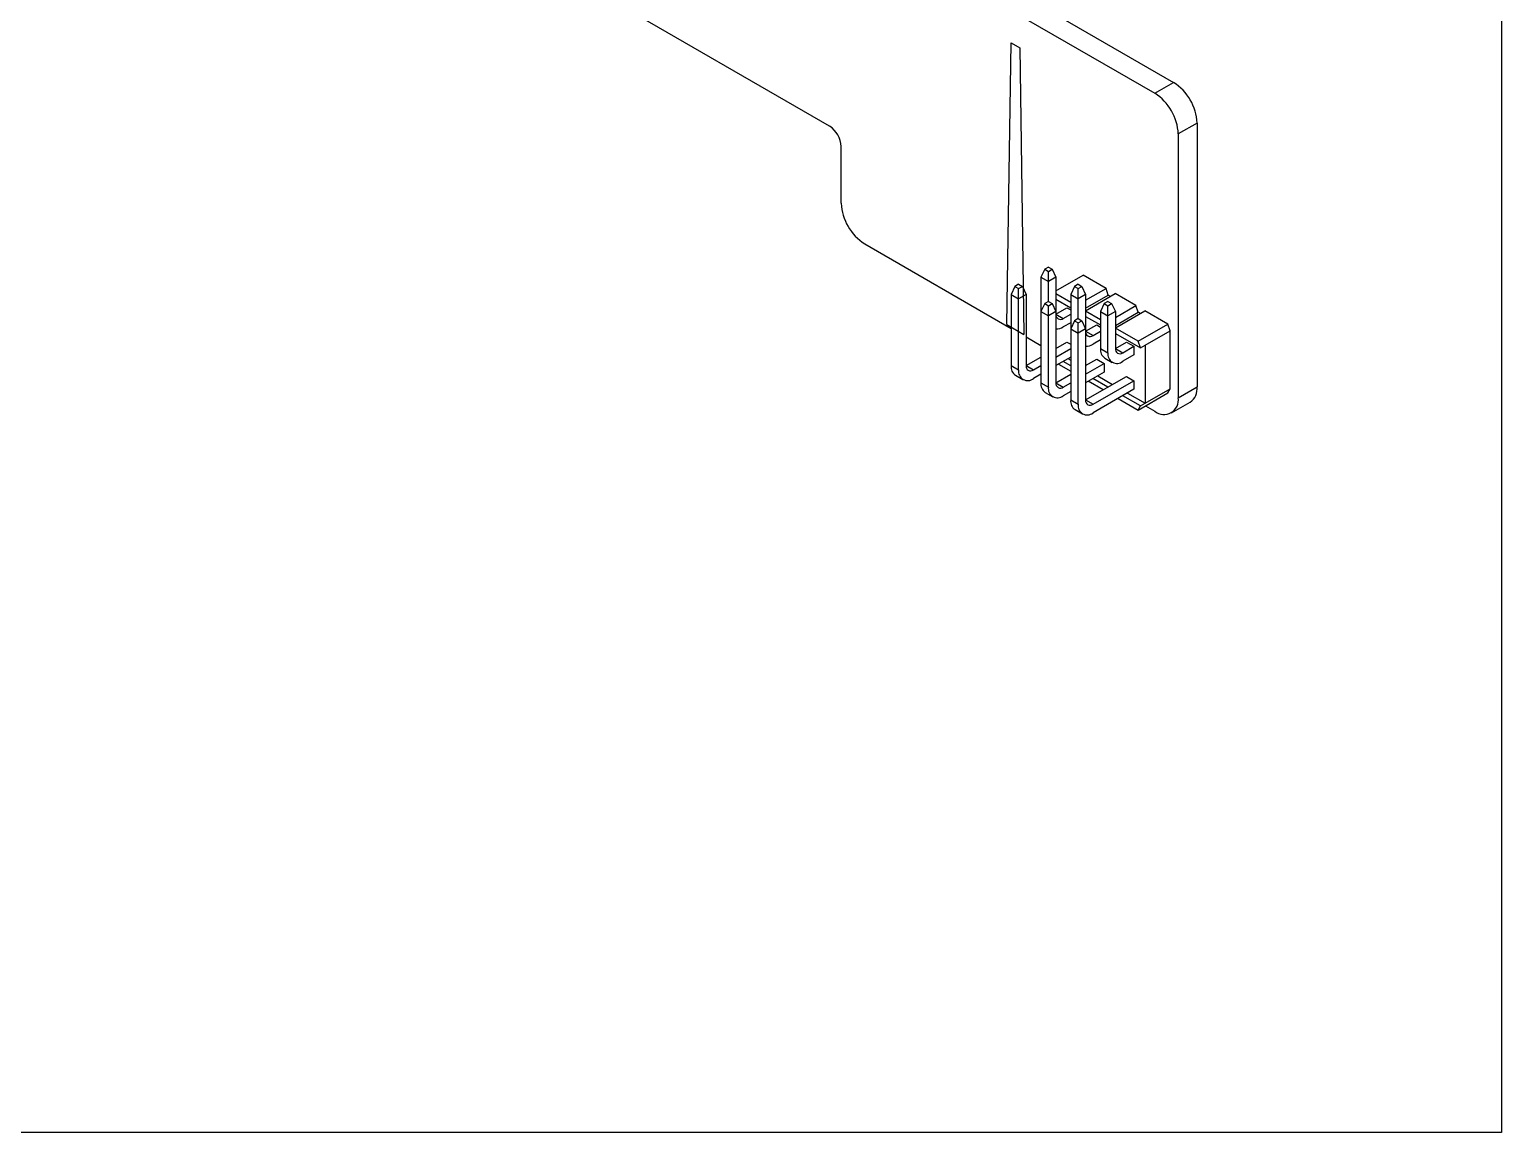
# Model space of a CAD drawing. Header units: millimetres. Extents: x -2 to 238, y 68 to 221.
# Drawn here: x 148.8 to 237.6, y 68.3 to 134.9 of the extents above; entities that cross this region are included whole.
import ezdxf

# ---------------------------------------------------------------- set-up
doc = ezdxf.new("R2010")
doc.units = ezdxf.units.MM
doc.linetypes.add('SLD-Solid', pattern=[0])

msp = doc.modelspace()

# ---------------------------------------------------------------- linework, layer by layer
at = {"color": 7, "linetype": 'SLD-Solid', "lineweight": 25}
for p, q in [((157.734, 166.374), (217.838, 131.677)), ((197.084, 129.042), (176.224, 141.084)), ((201.433, 139.841), (216.706, 131.024)), ((216.706, 131.024), (217.838, 131.677)), ((219.252, 129.227), (218.121, 128.574)), ((219.252, 129.227), (219.252, 113.305)), ((218.121, 128.574), (218.121, 112.652)), ((197.791, 124.388), (197.791, 127.817)), ((199.205, 121.938), (208.041, 116.838)), ((210.061, 120.409), (209.837, 119.925)), ((209.837, 119.925), (210.286, 119.666)), ((209.837, 119.925), (209.837, 117.851)), ((210.286, 120.538), (210.061, 120.409)), ((210.061, 120.409), (210.286, 120.279)), ((210.286, 120.538), (210.51, 120.409)), ((210.286, 120.279), (210.51, 120.409)), ((210.286, 119.666), (210.286, 120.279)), ((210.735, 119.925), (210.286, 119.666)), ((210.51, 120.409), (210.735, 119.925)), ((210.735, 119.103), (212.376, 120.05)), ((210.735, 119.925), (210.735, 117.851)), ((213.767, 119.248), (212.376, 120.05)), ((208.265, 119.372), (208.041, 118.888)), ((208.49, 119.501), (208.265, 119.372)), ((208.265, 119.372), (208.49, 119.242)), ((208.49, 119.501), (208.714, 119.372)), ((208.49, 119.242), (208.714, 119.372)), ((208.49, 118.629), (208.49, 119.242)), ((208.714, 119.372), (208.939, 118.888)), ((210.286, 118.465), (210.286, 119.666)), ((211.857, 119.372), (211.633, 118.888)), ((212.082, 119.501), (211.857, 119.372)), ((211.857, 119.372), (212.082, 119.242)), ((212.082, 119.501), (212.306, 119.372)), ((212.082, 119.242), (212.306, 119.372)), ((212.082, 118.629), (212.082, 119.242)), ((212.306, 119.372), (212.531, 118.888)), ((212.531, 118.534), (213.767, 119.248)), ((213.899, 118.845), (213.767, 119.248)), ((208.041, 118.888), (208.49, 118.629)), ((208.041, 118.888), (208.041, 114.589)), ((208.939, 118.888), (208.49, 118.629)), ((208.49, 114.33), (208.49, 118.629)), ((208.939, 118.888), (208.939, 114.589)), ((210.061, 118.335), (209.837, 117.851)), ((210.286, 118.465), (210.061, 118.335)), ((210.061, 118.335), (210.286, 118.205)), ((210.286, 118.465), (210.51, 118.335)), ((210.286, 118.205), (210.51, 118.335)), ((210.286, 117.592), (210.286, 118.205)), ((210.51, 118.335), (210.735, 117.851)), ((211.633, 118.406), (210.735, 118.924)), ((210.735, 118.598), (211.633, 118.079)), ((211.633, 118.888), (212.082, 118.629)), ((211.633, 118.888), (211.633, 116.814)), ((212.531, 118.888), (212.082, 118.629)), ((212.082, 117.428), (212.082, 118.629)), ((212.531, 117.903), (214.314, 118.932)), ((212.531, 118.888), (212.531, 116.814)), ((212.531, 118.055), (213.899, 118.845)), ((213.653, 118.335), (213.429, 117.851)), ((213.878, 118.465), (213.653, 118.335)), ((213.653, 118.335), (213.878, 118.205)), ((213.878, 118.465), (214.102, 118.335)), ((213.878, 118.205), (214.102, 118.335)), ((213.878, 117.592), (213.878, 118.205)), ((214.031, 118.769), (213.899, 118.845)), ((214.102, 118.335), (214.327, 117.851)), ((215.563, 118.211), (214.314, 118.932)), ((214.327, 117.497), (215.563, 118.211)), ((215.695, 117.808), (215.563, 118.211)), ((209.837, 117.851), (210.286, 117.592)), ((209.837, 117.851), (209.837, 113.552)), ((210.735, 117.851), (210.286, 117.592)), ((210.286, 113.293), (210.286, 117.592)), ((210.735, 117.7), (211.405, 118.086)), ((210.735, 117.851), (210.735, 113.552)), ((210.735, 117.7), (211.184, 117.441)), ((211.184, 117.441), (211.633, 117.7)), ((211.405, 118.086), (211.633, 117.955)), ((211.857, 117.298), (211.633, 116.814)), ((212.082, 117.428), (211.857, 117.298)), ((211.857, 117.298), (212.082, 117.169)), ((212.082, 117.428), (212.306, 117.298)), ((212.082, 117.169), (212.306, 117.298)), ((212.306, 117.298), (212.531, 116.814)), ((212.531, 117.888), (213.429, 117.369)), ((212.531, 117.561), (213.429, 117.043)), ((213.429, 117.851), (213.878, 117.592)), ((213.429, 117.851), (213.429, 115.626)), ((214.327, 117.851), (213.878, 117.592)), ((213.878, 115.367), (213.878, 117.592)), ((214.327, 116.866), (216.11, 117.895)), ((214.327, 117.851), (214.327, 115.626)), ((214.327, 117.018), (215.695, 117.808)), ((215.827, 117.732), (215.695, 117.808)), ((217.501, 117.092), (216.11, 117.895)), ((211.633, 117.181), (211.184, 116.922)), ((211.633, 116.814), (212.082, 116.555)), ((211.633, 116.814), (211.633, 112.515)), ((212.082, 116.555), (212.082, 117.169)), ((212.531, 116.814), (212.082, 116.555)), ((212.082, 112.256), (212.082, 116.555)), ((212.531, 116.663), (213.201, 117.05)), ((212.531, 116.814), (212.531, 112.515)), ((212.531, 116.663), (212.98, 116.404)), ((212.98, 116.404), (213.429, 116.663)), ((213.201, 117.05), (213.429, 116.918)), ((215.705, 116.055), (214.327, 116.851)), ((214.327, 116.524), (215.837, 115.653)), ((215.705, 116.055), (217.501, 117.092)), ((216.119, 115.816), (217.633, 116.689)), ((217.633, 116.689), (217.501, 117.092)), ((217.633, 113.195), (217.633, 116.689)), ((208.939, 116.319), (209.837, 115.801)), ((210.735, 115.626), (211.405, 116.012)), ((210.735, 115.107), (211.633, 115.626)), ((211.405, 116.012), (211.633, 115.881)), ((213.429, 116.144), (212.98, 115.885)), ((213.429, 115.626), (213.878, 115.367)), ((214.327, 115.626), (214.997, 116.013)), ((214.327, 115.626), (214.776, 115.367)), ((214.776, 115.367), (215.446, 115.754)), ((214.997, 116.013), (215.446, 115.754)), ((215.446, 115.754), (215.446, 115.235)), ((215.837, 115.653), (215.705, 116.055)), ((215.837, 115.653), (216.119, 115.816)), ((216.119, 115.816), (216.119, 112.321)), ((208.041, 114.589), (208.49, 114.33)), ((208.939, 114.589), (209.837, 115.107)), ((208.939, 114.589), (209.388, 114.33)), ((209.388, 114.33), (209.837, 114.589)), ((211.633, 115.107), (210.735, 114.589)), ((210.897, 114.683), (211.633, 114.258)), ((211.633, 114.585), (211.18, 114.846)), ((211.463, 115.009), (211.633, 114.911)), ((212.531, 114.589), (213.201, 114.976)), ((212.531, 114.07), (213.65, 114.716)), ((213.201, 114.976), (213.65, 114.716)), ((213.65, 114.716), (213.65, 114.198)), ((213.692, 115.045), (214.141, 114.785)), ((215.446, 115.235), (214.776, 114.848)), ((208.304, 114.007), (208.753, 113.748)), ((209.837, 114.07), (209.388, 113.811)), ((210.735, 113.552), (211.633, 114.07)), ((213.65, 114.198), (212.531, 113.552)), ((212.531, 112.515), (214.997, 113.939)), ((213.874, 113.291), (212.976, 113.809)), ((213.259, 113.972), (214.157, 113.454)), ((214.997, 113.939), (215.446, 113.68)), ((209.837, 113.552), (210.286, 113.293)), ((210.1, 112.971), (210.549, 112.711)), ((210.735, 113.552), (211.184, 113.293)), ((211.184, 113.293), (211.633, 113.552)), ((211.633, 113.034), (211.184, 112.774)), ((213.591, 113.127), (212.693, 113.646)), ((212.98, 112.256), (215.446, 113.68)), ((215.446, 113.161), (212.98, 111.737)), ((215.055, 112.936), (216.119, 112.321)), ((215.446, 113.68), (215.446, 113.161)), ((215.705, 111.907), (217.501, 112.944)), ((216.119, 112.321), (217.633, 113.195)), ((217.501, 112.944), (217.633, 113.195)), ((218.121, 112.652), (219.252, 113.305)), ((211.633, 112.515), (212.082, 112.256)), ((211.896, 111.934), (212.345, 111.675)), ((212.531, 112.515), (212.98, 112.256)), ((214.489, 112.609), (215.705, 111.907)), ((215.837, 112.158), (214.772, 112.772)), ((215.705, 111.907), (215.837, 112.158)), ((215.837, 112.158), (216.119, 112.321)), ((216.143, 112.16), (216.706, 111.835)), ((217.706, 111.736), (218.838, 112.389))]:
    msp.add_line(p, q, dxfattribs=at)
at = {"color": 7, "linetype": 'SLD-Solid'}
for p, q in [((207.77, 117.075), (208.03, 134.073)), ((208.03, 134.073), (208.554, 133.77)), ((208.554, 133.77), (208.813, 116.473)), ((207.77, 117.075), (208.813, 116.473))]:
    msp.add_line(p, q, dxfattribs=at)
at = {"color": 3}
msp.add_lwpolyline([(-1.834, 203.202), (237.625, 203.202), (237.625, 68.301), (-1.834, 68.301)], close=True, dxfattribs=at)
at = {"color": 7, "linetype": 'SLD-Solid', "lineweight": 25}
for centre, radius, start, end in [((216.182, 129.088), 3.074, 2.60551, 57.39451), ((215.05, 128.435), 3.074, 2.60551, 57.39451), ((196.256, 127.747), 1.537, 2.6055, 57.39452), ((200.862, 124.527), 3.074, 182.60548, 237.39453), ((211.009, 117.655), 0.277, 170.78596, 309.20321), ((210.771, 117.564), 0.763, 266.98531, 302.70456), ((212.805, 116.619), 0.277, 170.78596, 309.20321), ((212.567, 116.529), 0.765, 267.31374, 302.67773), ((214.031, 115.549), 0.608, 172.66029, 236.02756), ((214.601, 115.582), 0.277, 170.78596, 309.20321), ((208.643, 114.511), 0.608, 172.66031, 236.02747), ((209.213, 114.545), 0.277, 170.78593, 309.20332), ((214.425, 115.278), 0.555, 170.78595, 309.20326), ((209.037, 114.241), 0.555, 170.78593, 309.20332), ((210.439, 113.474), 0.608, 172.66031, 236.02747), ((210.833, 113.204), 0.555, 170.78593, 309.20332), ((211.009, 113.508), 0.277, 170.78593, 309.20332), ((218.304, 113.182), 0.956, 303.9498, 7.36225), ((212.235, 112.438), 0.608, 172.66031, 236.02747), ((212.629, 112.167), 0.555, 170.78593, 309.20332), ((212.805, 112.471), 0.277, 170.78593, 309.20332), ((217.258, 112.512), 0.873, 230.79674, 9.21396)]:
    msp.add_arc(centre, radius, start, end, dxfattribs=at)

doc.saveas('drawing.dxf')
